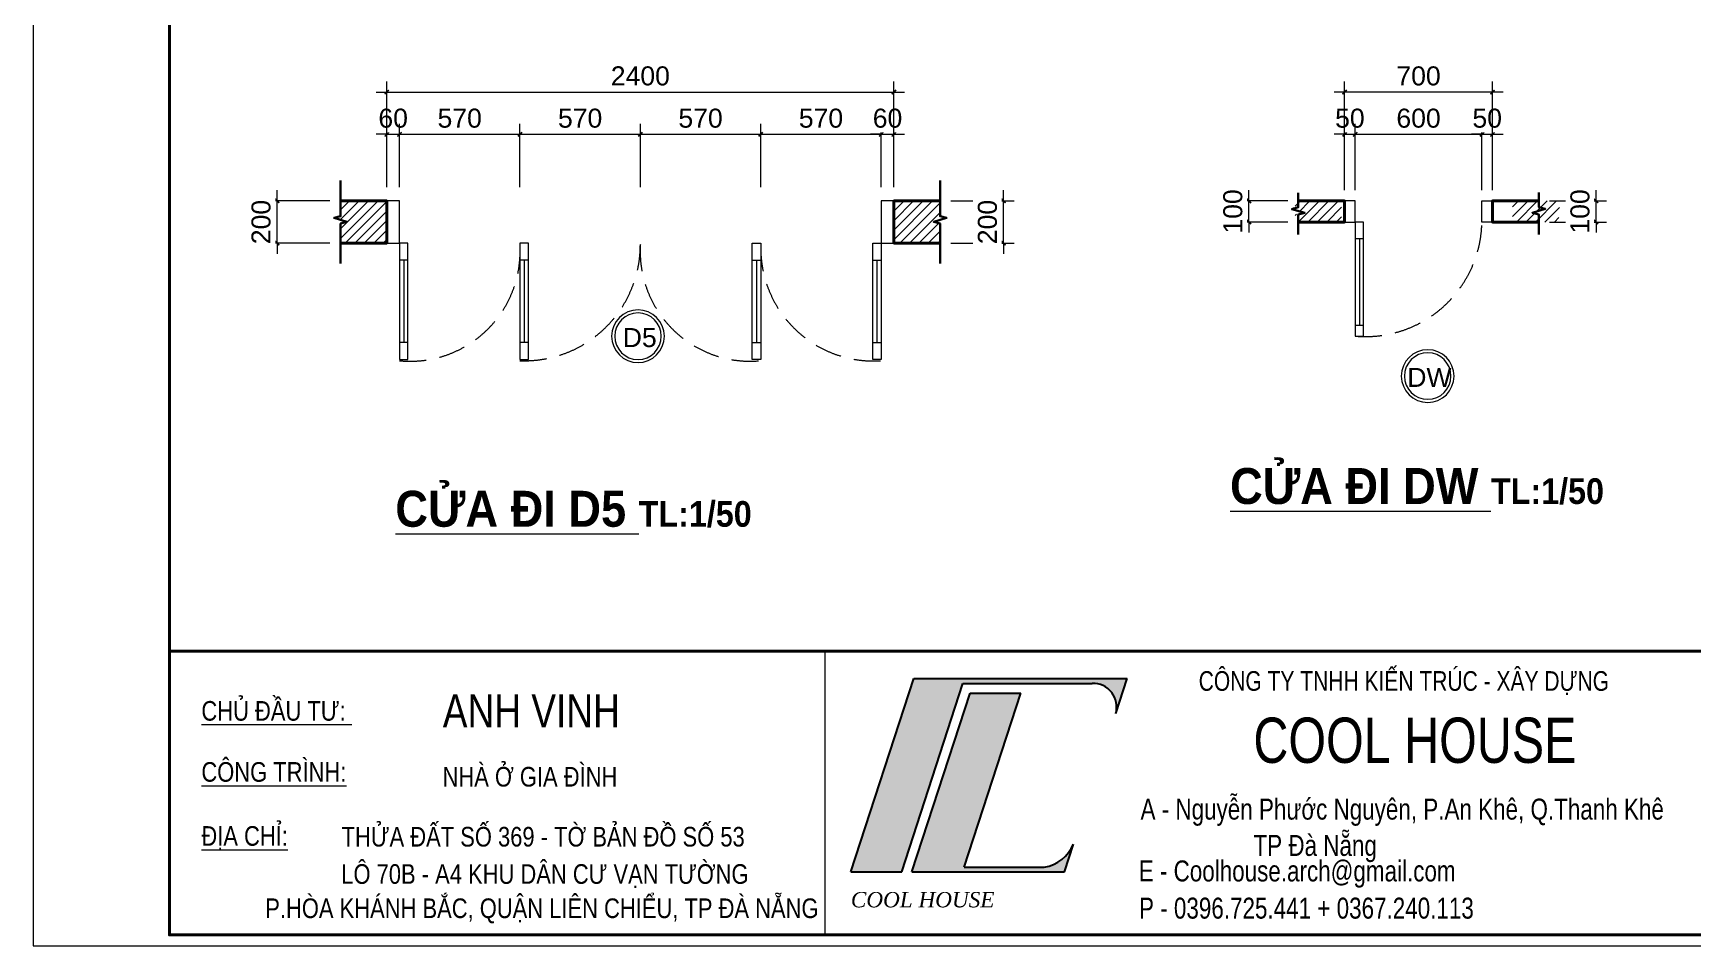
# Model space of a CAD drawing. Header units: inches. Extents: x 921646 to 2157952, y -92667 to 262089.
# Drawn here: x 1961716 to 1969571, y -24405 to -20087 of the extents above; entities that cross this region are included whole.
import ezdxf
from ezdxf.enums import TextEntityAlignment as Align

# ---------------------------------------------------------------- set-up
doc = ezdxf.new("R2010")
doc.units = ezdxf.units.IN
doc.header["$MEASUREMENT"] = 0
doc.linetypes.add('HIDDEN', pattern=[9.525, 6.35, -3.175])
doc.layers.get('0').update_dxf_attribs({"lineweight": 9})
doc.layers.get('DEFPOINTS').update_dxf_attribs({"lineweight": 9})
for name, color, linetype, lineweight in [('11 CUA', 42, 'Continuous', 15), ('14 KHUAT', 106, 'HIDDEN', 13), ('15 TEXT', 134, 'Continuous', 15), ('3. THAY DAY', 4, 'Continuous', 30), ('4 TUONG', 255, 'Continuous', 40), ('Cp Net Dam 0.25', 4, 'Continuous', 25), ('Cp Net Manh 0.15', 8, 'Continuous', 15), ('Cp Net Thep 0.40', 2, 'Continuous', 40), ('Cp Text 0.15', 3, 'Continuous', 15), ('dim', 252, 'Continuous', 9), ('HATCH', 244, 'Continuous', 0)]:
    doc.layers.add(name, color=color, linetype=linetype, lineweight=lineweight)
doc.styles.add('ARIAL', font='arial.ttf')
doc.styles.add('CHU', font='arial.ttf')
doc.styles.add('IN', font='VHARIAL.TTF')
doc.styles.add('kich thuot', font='arial.ttf', dxfattribs={"width": 0.8})
doc.styles.add('kt', font='VHELVCN.TTF')
doc.styles.add('Text', font='VKORIN.TTF')
doc.dimstyles.new('VJC100', dxfattribs={"dimscale": 1.2, "dimtxt": 200, "dimasz": 100, "dimexe": 100, "dimexo": 0, "dimgap": 60, "dimtad": 1, "dimdec": 0, "dimlfac": -1, "dimzin": 9, "dimdsep": 46, "dimtxsty": 'CHU', "dimblk": 'ARCHTICK', "dimcen": 0.9, "dimdle": 100, "dimclrd": 251, "dimclre": 251, "dimclrt": 3, "dimadec": 0, "dimazin": 0, "dimtfac": 1, "dimtdec": 0, "dimtix": 1, "dimtmove": 2, "dimatfit": 3, "dimfxl": 500, "dimtolj": 1, "dimtzin": 0, "dimlwd": 13, "dimlwe": 9, "dimarcsym": 0})

# ---------------------------------------------------------------- blocks, each defined once
blk = doc.blocks.new('_ArchTick')
at = {"layer": 'dim', "const_width": 0.15}
blk.add_lwpolyline([(0.2, 0.2), (-0.2, -0.2)], dxfattribs=at)
blk = doc.blocks.new('*D804')
at = {"layer": 'DEFPOINTS', "color": 0, "transparency": 16777216}
for p in [(1968842.4, -20880.3), (1968842.4, -20980.3)]:
    blk.add_point(p, dxfattribs=at)
at = {"layer": 'dim', "color": 251, "lineweight": 9, "transparency": 16777216}
for p, q in [((1968892.4, -20880.3), (1969163.5, -20880.3)), ((1968892.4, -20980.3), (1969163.5, -20980.3))]:
    blk.add_line(p, q, dxfattribs=at)
at = {"layer": 'dim', "color": 251, "lineweight": 13, "transparency": 16777216}
for p, q in [((1969113.5, -20880.3), (1969113.5, -20830.3)), ((1969113.5, -20980.3), (1969113.5, -20880.3)), ((1969113.5, -20980.3), (1969113.5, -21030.3))]:
    blk.add_line(p, q, dxfattribs=at)
at = {"layer": 'dim', "color": 251, "lineweight": 13, "transparency": 16777216, "xscale": 50, "yscale": 50, "zscale": 50}
for p, rotation in [((1969113.5, -20880.3), 270), ((1969113.5, -20980.3), 90)]:
    blk.add_blockref('_ArchTick', p, dxfattribs=dict(at, rotation=rotation))
at = {"layer": 'dim', "color": 3, "transparency": 16777216, "insert": (1969037.5, -20930.3), "char_height": 90, "attachment_point": 5, "rotation": 90, "style": 'CHU', "bg_fill": 3, "box_fill_scale": 1.25, "bg_fill_color": 9, "bg_fill_true_color": 13158600, "bg_fill_transparency": 0}
blk.add_mtext('\\A1;100', dxfattribs=at)
at = {"layer": 'DEFPOINTS', "color": 0, "transparency": 16777216}
blk.add_point((1969113.5, -20880.3), dxfattribs=at)
blk = doc.blocks.new('*D805')
at = {"layer": 'DEFPOINTS', "color": 0, "transparency": 16777216}
for p in [(1967704, -20880.3), (1967704, -20980.3)]:
    blk.add_point(p, dxfattribs=at)
at = {"layer": 'dim', "color": 251, "lineweight": 9, "transparency": 16777216}
for p, q in [((1967654, -20880.3), (1967420.5, -20880.3)), ((1967654, -20980.3), (1967420.5, -20980.3))]:
    blk.add_line(p, q, dxfattribs=at)
at = {"layer": 'dim', "color": 251, "lineweight": 13, "transparency": 16777216}
for p, q in [((1967470.5, -20880.3), (1967470.5, -20830.3)), ((1967470.5, -20980.3), (1967470.5, -20880.3)), ((1967470.5, -20980.3), (1967470.5, -21030.3))]:
    blk.add_line(p, q, dxfattribs=at)
at = {"layer": 'dim', "color": 251, "lineweight": 13, "transparency": 16777216, "xscale": 50, "yscale": 50, "zscale": 50}
for p, rotation in [((1967470.5, -20880.3), 270), ((1967470.5, -20980.3), 90)]:
    blk.add_blockref('_ArchTick', p, dxfattribs=dict(at, rotation=rotation))
at = {"layer": 'dim', "color": 3, "transparency": 16777216, "insert": (1967394.5, -20930.3), "char_height": 90, "attachment_point": 5, "rotation": 90, "style": 'CHU', "bg_fill": 3, "box_fill_scale": 1.25, "bg_fill_color": 9, "bg_fill_true_color": 13158600, "bg_fill_transparency": 0}
blk.add_mtext('\\A1;100', dxfattribs=at)
at = {"layer": 'DEFPOINTS', "color": 0, "transparency": 16777216}
blk.add_point((1967470.5, -20880.3), dxfattribs=at)
blk = doc.blocks.new('*D806')
at = {"layer": 'DEFPOINTS', "color": 0, "transparency": 16777216}
for p in [(1967923.2, -20880.3), (1967973.2, -20880.3)]:
    blk.add_point(p, dxfattribs=at)
at = {"layer": 'dim', "color": 251, "lineweight": 13, "transparency": 16777216}
for p, q in [((1967923.2, -20565.3), (1967873.2, -20565.3)), ((1967923.2, -20565.3), (1967973.2, -20565.3)), ((1967973.2, -20565.3), (1968023.2, -20565.3))]:
    blk.add_line(p, q, dxfattribs=at)
at = {"layer": 'dim', "color": 251, "lineweight": 9, "transparency": 16777216}
for p, q in [((1967923.2, -20830.3), (1967923.2, -20515.3)), ((1967973.2, -20830.3), (1967973.2, -20515.3))]:
    blk.add_line(p, q, dxfattribs=at)
at = {"layer": 'dim', "color": 251, "lineweight": 13, "transparency": 16777216, "xscale": 50, "yscale": 50, "zscale": 50}
blk.add_blockref('_ArchTick', (1967923.2, -20565.3), dxfattribs=at)
at = {"layer": 'dim', "color": 251, "lineweight": 13, "transparency": 16777216, "xscale": 50, "yscale": 50, "zscale": 50, "rotation": 180}
blk.add_blockref('_ArchTick', (1967973.2, -20565.3), dxfattribs=at)
at = {"layer": 'dim', "color": 3, "transparency": 16777216, "insert": (1967948.2, -20489.4), "char_height": 90, "attachment_point": 5, "style": 'CHU', "bg_fill": 3, "box_fill_scale": 1.25, "bg_fill_color": 9, "bg_fill_true_color": 13158600, "bg_fill_transparency": 0}
blk.add_mtext('\\A1;50', dxfattribs=at)
at = {"layer": 'DEFPOINTS', "color": 0, "transparency": 16777216}
blk.add_point((1967973.2, -20565.3), dxfattribs=at)
blk = doc.blocks.new('*D807')
at = {"layer": 'DEFPOINTS', "color": 0, "transparency": 16777216}
for p in [(1968573.2, -20565.3), (1967973.2, -20880.3), (1968573.2, -20880.3)]:
    blk.add_point(p, dxfattribs=at)
at = {"layer": 'dim', "color": 251, "lineweight": 13, "transparency": 16777216}
blk.add_line((1967923.2, -20565.3), (1968623.2, -20565.3), dxfattribs=at)
at = {"layer": 'dim', "color": 251, "lineweight": 9, "transparency": 16777216}
for p, q in [((1967973.2, -20830.3), (1967973.2, -20515.3)), ((1968573.2, -20830.3), (1968573.2, -20515.3))]:
    blk.add_line(p, q, dxfattribs=at)
at = {"layer": 'dim', "color": 251, "lineweight": 13, "transparency": 16777216, "xscale": 50, "yscale": 50, "zscale": 50, "rotation": 180}
blk.add_blockref('_ArchTick', (1967973.2, -20565.3), dxfattribs=at)
at = {"layer": 'dim', "color": 251, "lineweight": 13, "transparency": 16777216, "xscale": 50, "yscale": 50, "zscale": 50}
blk.add_blockref('_ArchTick', (1968573.2, -20565.3), dxfattribs=at)
at = {"layer": 'dim', "color": 3, "transparency": 16777216, "insert": (1968273.2, -20489.4), "char_height": 90, "attachment_point": 5, "style": 'CHU', "bg_fill": 3, "box_fill_scale": 1.25, "bg_fill_color": 9, "bg_fill_true_color": 13158600, "bg_fill_transparency": 0}
blk.add_mtext('\\A1;600', dxfattribs=at)
blk = doc.blocks.new('*D808')
at = {"layer": 'DEFPOINTS', "color": 0, "transparency": 16777216}
for p in [(1968573.2, -20880.3), (1968623.2, -20880.3)]:
    blk.add_point(p, dxfattribs=at)
at = {"layer": 'dim', "color": 251, "lineweight": 13, "transparency": 16777216}
for p, q in [((1968573.2, -20565.3), (1968523.2, -20565.3)), ((1968573.2, -20565.3), (1968623.2, -20565.3)), ((1968623.2, -20565.3), (1968673.2, -20565.3))]:
    blk.add_line(p, q, dxfattribs=at)
at = {"layer": 'dim', "color": 251, "lineweight": 9, "transparency": 16777216}
for p, q in [((1968573.2, -20830.3), (1968573.2, -20515.3)), ((1968623.2, -20830.3), (1968623.2, -20515.3))]:
    blk.add_line(p, q, dxfattribs=at)
at = {"layer": 'dim', "color": 251, "lineweight": 13, "transparency": 16777216, "xscale": 50, "yscale": 50, "zscale": 50}
blk.add_blockref('_ArchTick', (1968573.2, -20565.3), dxfattribs=at)
at = {"layer": 'dim', "color": 251, "lineweight": 13, "transparency": 16777216, "xscale": 50, "yscale": 50, "zscale": 50, "rotation": 180}
blk.add_blockref('_ArchTick', (1968623.2, -20565.3), dxfattribs=at)
at = {"layer": 'dim', "color": 3, "transparency": 16777216, "insert": (1968598.2, -20489.4), "char_height": 90, "attachment_point": 5, "style": 'CHU', "bg_fill": 3, "box_fill_scale": 1.25, "bg_fill_color": 9, "bg_fill_true_color": 13158600, "bg_fill_transparency": 0}
blk.add_mtext('\\A1;50', dxfattribs=at)
at = {"layer": 'DEFPOINTS', "color": 0, "transparency": 16777216}
blk.add_point((1968623.2, -20565.3), dxfattribs=at)
blk = doc.blocks.new('*D809')
at = {"layer": 'DEFPOINTS', "color": 0, "transparency": 16777216}
for p in [(1967923.2, -20365.3), (1967923.2, -20880.3), (1968623.2, -20880.3)]:
    blk.add_point(p, dxfattribs=at)
at = {"layer": 'dim', "color": 251, "lineweight": 9, "transparency": 16777216}
for p, q in [((1967923.2, -20830.3), (1967923.2, -20315.3)), ((1968623.2, -20830.3), (1968623.2, -20315.3))]:
    blk.add_line(p, q, dxfattribs=at)
at = {"layer": 'dim', "color": 251, "lineweight": 13, "transparency": 16777216}
blk.add_line((1968673.2, -20365.3), (1967873.2, -20365.3), dxfattribs=at)
at = {"layer": 'dim', "color": 251, "lineweight": 13, "transparency": 16777216, "xscale": 50, "yscale": 50, "zscale": 50, "rotation": 180}
blk.add_blockref('_ArchTick', (1967923.2, -20365.3), dxfattribs=at)
at = {"layer": 'dim', "color": 251, "lineweight": 13, "transparency": 16777216, "xscale": 50, "yscale": 50, "zscale": 50}
blk.add_blockref('_ArchTick', (1968623.2, -20365.3), dxfattribs=at)
at = {"layer": 'dim', "color": 3, "transparency": 16777216, "insert": (1968273.2, -20289.4), "char_height": 90, "attachment_point": 5, "style": 'CHU', "bg_fill": 3, "box_fill_scale": 1.25, "bg_fill_color": 9, "bg_fill_true_color": 13158600, "bg_fill_transparency": 0}
blk.add_mtext('\\A1;700', dxfattribs=at)
blk = doc.blocks.new('KH CUA')
at = {"layer": '11 CUA'}
blk.add_circle((0, 0), 187, dxfattribs=at)
at = {"layer": '15 TEXT', "color": 7}
blk.add_circle((0, 0), 165, dxfattribs=at)
at = {"layer": '15 TEXT', "style": 'kich thuot', "width": 0.6, "flags": 4}
blk.add_attdef('A', text='', height=250, dxfattribs=at).set_placement((6, -117), align=Align.CENTER)
blk = doc.blocks.new('Khung Ht dep')
at = {"layer": 'HATCH'}
h = blk.add_hatch(color=256, dxfattribs=at)
h.dxf.hatch_style = 1
h.paths.add_polyline_path([(9412, 2369), (9878, 2369), (10440, 4098), (11626, 4098, -0.508984), (11842, 3821), (11946, 4142), (9989, 4142)])
h.paths.add_polyline_path([(9972, 2369), (11370, 2369), (11453, 2625, -0.262638), (11186, 2413), (10452, 2413), (10971, 4009), (10505, 4009)], flags=17)
blk.add_line((9173, 4392), (9173, 1792))
at = {"layer": 'Cp Net Dam 0.25'}
for p, q in [((9412, 2369), (9989, 4142)), ((9989, 4142), (11946, 4142)), ((11842, 3821), (11946, 4142)), ((9878, 2369), (10440, 4098)), ((9972, 2369), (10505, 4009)), ((10440, 4098), (11626, 4098)), ((10452, 2413), (10971, 4009)), ((10505, 4009), (10971, 4009)), ((11370, 2369), (11453, 2625)), ((9412, 2369), (9878, 2369)), ((9972, 2369), (11370, 2369)), ((10452, 2413), (11186, 2413))]:
    blk.add_line(p, q, dxfattribs=at)
for centre, radius, start, end in [((11633, 3881), 217, 344.0217, 91.9232), ((11131, 2756), 347, 278.9949, 337.8578)]:
    blk.add_arc(centre, radius, start, end, dxfattribs=at)
at = {"layer": 'Cp Net Thep 0.40', "color": 106}
blk.add_line((3162, 4392), (30380, 4392), dxfattribs=at)
at = {"layer": 'Cp Net Thep 0.40', "color": 106, "flags": 128}
blk.add_lwpolyline([(30380, 21415), (30380, 1792), (3162, 1792), (3162, 21415)], close=True, dxfattribs=at)
at = {"layer": 'DEFPOINTS', "ltscale": 100}
blk.add_lwpolyline([(30430, 1692), (30430, 21515), (1912, 21515), (1912, 1692)], close=True, dxfattribs=at)
at = {"layer": 'Cp Net Manh 0.15', "insert": (9412, 2185), "char_height": 140.72, "width": 1957.54, "attachment_point": 1, "rotation": 359.9996, "style": 'kt'}
blk.add_mtext('\\pxqd;{\\fTimes New Roman|b0|i1|c0|p18;COOL HOUSE}', dxfattribs=at)
at = {"layer": 'Cp Text 0.15', "color": 8, "style": 'Text', "width": 0.8}
for s, height, p in [('COÂNG TY TNHH KIEÁN TRUÙC - XAÂY DÖÏNG', 180.23, (12602, 4030)), ('COOL HOUSE', 415.3, (13104, 3369)), ('A - Nguyeãn Phöôùc Nguyeân, P.An Kheâ, Q.Thanh Kheâ', 192.25, (12069, 2849)), ('TP Ñaø Naüng', 192.25, (13105, 2516)), ('E - Coolhouse.arch@gmail.com', 192.25, (12052, 2282)), ('P - 0396.725.441 + 0367.240.113', 192.25, (12055, 1941))]:
    blk.add_text(s, height=height, dxfattribs=at).set_placement(p)
at = {"layer": 'Cp Text 0.15', "color": 7, "ltscale": 100, "style": 'IN', "width": 0.8}
for s, height, p in [('%%uchñ ®Çu t\xad: ', 180, (3455, 3756)), ('ANH VINH', 304.2, (5669, 3694, -32416)), ('%%Uc«ng tr×nh:', 180, (3455, 3196)), ('nhµ ë gia ®×nh', 180, (5667, 3152, -32416)), ('%%U®Þa chØ:', 180, (3455, 2609)), ('thöa ®Êt sè 369 - tê b¶n ®å sè 53', 180, (4741, 2602, -32416)), ('l« 70b - a4 khu d©n c\xad v¹n t\xadêng ', 180, (4738, 2260, -32416)), ('p.hßa kh¸nh b¾c, quËn liªn chiÓu, tp ®µ n½ng', 180, (4041, 1946, -32416))]:
    blk.add_text(s, height=height, dxfattribs=at).set_placement(p)
blk = doc.blocks.new('*D855')
at = {"layer": 'DEFPOINTS', "color": 0, "transparency": 16777216}
for p in [(1963389.7, -20865.3), (1963449.7, -20865.3)]:
    blk.add_point(p, dxfattribs=at)
at = {"layer": 'dim', "color": 251, "lineweight": 13, "transparency": 16777216}
for p, q in [((1963389.7, -20565.3), (1963339.7, -20565.3)), ((1963389.7, -20565.3), (1963449.7, -20565.3)), ((1963449.7, -20565.3), (1963499.7, -20565.3))]:
    blk.add_line(p, q, dxfattribs=at)
at = {"layer": 'dim', "color": 251, "lineweight": 9, "transparency": 16777216}
for p, q in [((1963389.7, -20815.3), (1963389.7, -20515.3)), ((1963449.7, -20815.3), (1963449.7, -20515.3))]:
    blk.add_line(p, q, dxfattribs=at)
at = {"layer": 'dim', "color": 251, "lineweight": 13, "transparency": 16777216, "xscale": 50, "yscale": 50, "zscale": 50}
blk.add_blockref('_ArchTick', (1963389.7, -20565.3), dxfattribs=at)
at = {"layer": 'dim', "color": 251, "lineweight": 13, "transparency": 16777216, "xscale": 50, "yscale": 50, "zscale": 50, "rotation": 180}
blk.add_blockref('_ArchTick', (1963449.7, -20565.3), dxfattribs=at)
at = {"layer": 'dim', "color": 3, "transparency": 16777216, "insert": (1963419.7, -20489.4), "char_height": 90, "attachment_point": 5, "style": 'CHU', "bg_fill": 3, "box_fill_scale": 1.25, "bg_fill_color": 9, "bg_fill_true_color": 13158600, "bg_fill_transparency": 0}
blk.add_mtext('\\A1;60', dxfattribs=at)
at = {"layer": 'DEFPOINTS', "color": 0, "transparency": 16777216}
blk.add_point((1963449.7, -20565.3), dxfattribs=at)
blk = doc.blocks.new('*D856')
at = {"layer": 'DEFPOINTS', "color": 0, "transparency": 16777216}
for p in [(1964019.7, -20565.3), (1963449.7, -20865.3), (1964019.7, -20865.3)]:
    blk.add_point(p, dxfattribs=at)
at = {"layer": 'dim', "color": 251, "lineweight": 13, "transparency": 16777216}
blk.add_line((1963399.7, -20565.3), (1964069.7, -20565.3), dxfattribs=at)
at = {"layer": 'dim', "color": 251, "lineweight": 9, "transparency": 16777216}
for p, q in [((1963449.7, -20815.3), (1963449.7, -20515.3)), ((1964019.7, -20815.3), (1964019.7, -20515.3))]:
    blk.add_line(p, q, dxfattribs=at)
at = {"layer": 'dim', "color": 251, "lineweight": 13, "transparency": 16777216, "xscale": 50, "yscale": 50, "zscale": 50, "rotation": 180}
blk.add_blockref('_ArchTick', (1963449.7, -20565.3), dxfattribs=at)
at = {"layer": 'dim', "color": 251, "lineweight": 13, "transparency": 16777216, "xscale": 50, "yscale": 50, "zscale": 50}
blk.add_blockref('_ArchTick', (1964019.7, -20565.3), dxfattribs=at)
at = {"layer": 'dim', "color": 3, "transparency": 16777216, "insert": (1963734.7, -20489.4), "char_height": 90, "attachment_point": 5, "style": 'CHU', "bg_fill": 3, "box_fill_scale": 1.25, "bg_fill_color": 9, "bg_fill_true_color": 13158600, "bg_fill_transparency": 0}
blk.add_mtext('\\A1;570', dxfattribs=at)
blk = doc.blocks.new('*D857')
at = {"layer": 'DEFPOINTS', "color": 0, "transparency": 16777216}
for p in [(1964589.7, -20565.3), (1964019.7, -20865.3), (1964589.7, -20865.3)]:
    blk.add_point(p, dxfattribs=at)
at = {"layer": 'dim', "color": 251, "lineweight": 13, "transparency": 16777216}
blk.add_line((1963969.7, -20565.3), (1964639.7, -20565.3), dxfattribs=at)
at = {"layer": 'dim', "color": 251, "lineweight": 9, "transparency": 16777216}
for p, q in [((1964019.7, -20815.3), (1964019.7, -20515.3)), ((1964589.7, -20815.3), (1964589.7, -20515.3))]:
    blk.add_line(p, q, dxfattribs=at)
at = {"layer": 'dim', "color": 251, "lineweight": 13, "transparency": 16777216, "xscale": 50, "yscale": 50, "zscale": 50, "rotation": 180}
blk.add_blockref('_ArchTick', (1964019.7, -20565.3), dxfattribs=at)
at = {"layer": 'dim', "color": 251, "lineweight": 13, "transparency": 16777216, "xscale": 50, "yscale": 50, "zscale": 50}
blk.add_blockref('_ArchTick', (1964589.7, -20565.3), dxfattribs=at)
at = {"layer": 'dim', "color": 3, "transparency": 16777216, "insert": (1964304.7, -20489.4), "char_height": 90, "attachment_point": 5, "style": 'CHU', "bg_fill": 3, "box_fill_scale": 1.25, "bg_fill_color": 9, "bg_fill_true_color": 13158600, "bg_fill_transparency": 0}
blk.add_mtext('\\A1;570', dxfattribs=at)
blk = doc.blocks.new('*D858')
at = {"layer": 'DEFPOINTS', "color": 0, "transparency": 16777216}
for p in [(1965159.7, -20565.3), (1964589.7, -20865.3), (1965159.7, -20865.3)]:
    blk.add_point(p, dxfattribs=at)
at = {"layer": 'dim', "color": 251, "lineweight": 13, "transparency": 16777216}
blk.add_line((1964539.7, -20565.3), (1965209.7, -20565.3), dxfattribs=at)
at = {"layer": 'dim', "color": 251, "lineweight": 9, "transparency": 16777216}
for p, q in [((1964589.7, -20815.3), (1964589.7, -20515.3)), ((1965159.7, -20815.3), (1965159.7, -20515.3))]:
    blk.add_line(p, q, dxfattribs=at)
at = {"layer": 'dim', "color": 251, "lineweight": 13, "transparency": 16777216, "xscale": 50, "yscale": 50, "zscale": 50, "rotation": 180}
blk.add_blockref('_ArchTick', (1964589.7, -20565.3), dxfattribs=at)
at = {"layer": 'dim', "color": 251, "lineweight": 13, "transparency": 16777216, "xscale": 50, "yscale": 50, "zscale": 50}
blk.add_blockref('_ArchTick', (1965159.7, -20565.3), dxfattribs=at)
at = {"layer": 'dim', "color": 3, "transparency": 16777216, "insert": (1964874.7, -20489.4), "char_height": 90, "attachment_point": 5, "style": 'CHU', "bg_fill": 3, "box_fill_scale": 1.25, "bg_fill_color": 9, "bg_fill_true_color": 13158600, "bg_fill_transparency": 0}
blk.add_mtext('\\A1;570', dxfattribs=at)
blk = doc.blocks.new('*D859')
at = {"layer": 'DEFPOINTS', "color": 0, "transparency": 16777216}
for p in [(1965729.7, -20565.3), (1965159.7, -20865.3), (1965729.7, -20865.3)]:
    blk.add_point(p, dxfattribs=at)
at = {"layer": 'dim', "color": 251, "lineweight": 13, "transparency": 16777216}
blk.add_line((1965109.7, -20565.3), (1965779.7, -20565.3), dxfattribs=at)
at = {"layer": 'dim', "color": 251, "lineweight": 9, "transparency": 16777216}
for p, q in [((1965159.7, -20815.3), (1965159.7, -20515.3)), ((1965729.7, -20815.3), (1965729.7, -20515.3))]:
    blk.add_line(p, q, dxfattribs=at)
at = {"layer": 'dim', "color": 251, "lineweight": 13, "transparency": 16777216, "xscale": 50, "yscale": 50, "zscale": 50, "rotation": 180}
blk.add_blockref('_ArchTick', (1965159.7, -20565.3), dxfattribs=at)
at = {"layer": 'dim', "color": 251, "lineweight": 13, "transparency": 16777216, "xscale": 50, "yscale": 50, "zscale": 50}
blk.add_blockref('_ArchTick', (1965729.7, -20565.3), dxfattribs=at)
at = {"layer": 'dim', "color": 3, "transparency": 16777216, "insert": (1965444.7, -20489.4), "char_height": 90, "attachment_point": 5, "style": 'CHU', "bg_fill": 3, "box_fill_scale": 1.25, "bg_fill_color": 9, "bg_fill_true_color": 13158600, "bg_fill_transparency": 0}
blk.add_mtext('\\A1;570', dxfattribs=at)
blk = doc.blocks.new('*D860')
at = {"layer": 'DEFPOINTS', "color": 0, "transparency": 16777216}
for p in [(1965729.7, -20865.3), (1965789.7, -20865.3)]:
    blk.add_point(p, dxfattribs=at)
at = {"layer": 'dim', "color": 251, "lineweight": 13, "transparency": 16777216}
for p, q in [((1965729.7, -20565.3), (1965679.7, -20565.3)), ((1965729.7, -20565.3), (1965789.7, -20565.3)), ((1965789.7, -20565.3), (1965839.7, -20565.3))]:
    blk.add_line(p, q, dxfattribs=at)
at = {"layer": 'dim', "color": 251, "lineweight": 9, "transparency": 16777216}
for p, q in [((1965729.7, -20815.3), (1965729.7, -20515.3)), ((1965789.7, -20815.3), (1965789.7, -20515.3))]:
    blk.add_line(p, q, dxfattribs=at)
at = {"layer": 'dim', "color": 251, "lineweight": 13, "transparency": 16777216, "xscale": 50, "yscale": 50, "zscale": 50}
blk.add_blockref('_ArchTick', (1965729.7, -20565.3), dxfattribs=at)
at = {"layer": 'dim', "color": 251, "lineweight": 13, "transparency": 16777216, "xscale": 50, "yscale": 50, "zscale": 50, "rotation": 180}
blk.add_blockref('_ArchTick', (1965789.7, -20565.3), dxfattribs=at)
at = {"layer": 'dim', "color": 3, "transparency": 16777216, "insert": (1965759.7, -20489.4), "char_height": 90, "attachment_point": 5, "style": 'CHU', "bg_fill": 3, "box_fill_scale": 1.25, "bg_fill_color": 9, "bg_fill_true_color": 13158600, "bg_fill_transparency": 0}
blk.add_mtext('\\A1;60', dxfattribs=at)
at = {"layer": 'DEFPOINTS', "color": 0, "transparency": 16777216}
blk.add_point((1965789.7, -20565.3), dxfattribs=at)
blk = doc.blocks.new('*D861')
at = {"layer": 'DEFPOINTS', "color": 0, "transparency": 16777216}
for p in [(1965789.7, -20365.2), (1963389.7, -20865.3), (1965789.7, -20865.3)]:
    blk.add_point(p, dxfattribs=at)
at = {"layer": 'dim', "color": 251, "lineweight": 9, "transparency": 16777216}
for p, q in [((1963389.7, -20815.3), (1963389.7, -20315.2)), ((1965789.7, -20815.3), (1965789.7, -20315.2))]:
    blk.add_line(p, q, dxfattribs=at)
at = {"layer": 'dim', "color": 251, "lineweight": 13, "transparency": 16777216}
blk.add_line((1963339.7, -20365.2), (1965839.7, -20365.2), dxfattribs=at)
at = {"layer": 'dim', "color": 251, "lineweight": 13, "transparency": 16777216, "xscale": 50, "yscale": 50, "zscale": 50, "rotation": 180}
blk.add_blockref('_ArchTick', (1963389.7, -20365.2), dxfattribs=at)
at = {"layer": 'dim', "color": 251, "lineweight": 13, "transparency": 16777216, "xscale": 50, "yscale": 50, "zscale": 50}
blk.add_blockref('_ArchTick', (1965789.7, -20365.2), dxfattribs=at)
at = {"layer": 'dim', "color": 3, "transparency": 16777216, "insert": (1964589.7, -20289.3), "char_height": 90, "attachment_point": 5, "style": 'CHU', "bg_fill": 3, "box_fill_scale": 1.25, "bg_fill_color": 9, "bg_fill_true_color": 13158600, "bg_fill_transparency": 0}
blk.add_mtext('\\A1;2400', dxfattribs=at)
blk = doc.blocks.new('*D877')
at = {"layer": 'DEFPOINTS', "color": 0, "transparency": 16777216}
for p in [(1963170.5, -20880.3), (1963170.5, -21080.3)]:
    blk.add_point(p, dxfattribs=at)
at = {"layer": 'dim', "color": 251, "lineweight": 9, "transparency": 16777216}
for p, q in [((1963120.5, -20880.3), (1962820.5, -20880.3)), ((1963120.5, -21080.3), (1962820.5, -21080.3))]:
    blk.add_line(p, q, dxfattribs=at)
at = {"layer": 'dim', "color": 251, "lineweight": 13, "transparency": 16777216}
for p, q in [((1962870.5, -20880.3), (1962870.5, -20830.3)), ((1962870.5, -21080.3), (1962870.5, -20880.3)), ((1962870.5, -21080.3), (1962870.5, -21130.3))]:
    blk.add_line(p, q, dxfattribs=at)
at = {"layer": 'dim', "color": 251, "lineweight": 13, "transparency": 16777216, "xscale": 50, "yscale": 50, "zscale": 50}
for p, rotation in [((1962870.5, -20880.3), 270), ((1962870.5, -21080.3), 90)]:
    blk.add_blockref('_ArchTick', p, dxfattribs=dict(at, rotation=rotation))
at = {"layer": 'dim', "color": 3, "transparency": 16777216, "insert": (1962794.6, -20980.3), "char_height": 90, "attachment_point": 5, "rotation": 90, "style": 'CHU', "bg_fill": 3, "box_fill_scale": 1.25, "bg_fill_color": 9, "bg_fill_true_color": 13158600, "bg_fill_transparency": 0}
blk.add_mtext('\\A1;200', dxfattribs=at)
at = {"layer": 'DEFPOINTS', "color": 0, "transparency": 16777216}
blk.add_point((1962870.5, -20880.3), dxfattribs=at)
blk = doc.blocks.new('*D878')
at = {"layer": 'DEFPOINTS', "color": 0, "transparency": 16777216}
for p in [(1966008.8, -20880.3), (1966008.8, -21080.3)]:
    blk.add_point(p, dxfattribs=at)
at = {"layer": 'dim', "color": 251, "lineweight": 9, "transparency": 16777216}
for p, q in [((1966058.8, -20880.3), (1966358.8, -20880.3)), ((1966058.8, -21080.3), (1966358.8, -21080.3))]:
    blk.add_line(p, q, dxfattribs=at)
at = {"layer": 'dim', "color": 251, "lineweight": 13, "transparency": 16777216}
for p, q in [((1966308.8, -20880.3), (1966308.8, -20830.3)), ((1966308.8, -21080.3), (1966308.8, -20880.3)), ((1966308.8, -21080.3), (1966308.8, -21130.3))]:
    blk.add_line(p, q, dxfattribs=at)
at = {"layer": 'dim', "color": 251, "lineweight": 13, "transparency": 16777216, "xscale": 50, "yscale": 50, "zscale": 50}
for p, rotation in [((1966308.8, -20880.3), 270), ((1966308.8, -21080.3), 90)]:
    blk.add_blockref('_ArchTick', p, dxfattribs=dict(at, rotation=rotation))
at = {"layer": 'dim', "color": 3, "transparency": 16777216, "insert": (1966232.9, -20980.3), "char_height": 90, "attachment_point": 5, "rotation": 90, "style": 'CHU', "bg_fill": 3, "box_fill_scale": 1.25, "bg_fill_color": 9, "bg_fill_true_color": 13158600, "bg_fill_transparency": 0}
blk.add_mtext('\\A1;200', dxfattribs=at)
at = {"layer": 'DEFPOINTS', "color": 0, "transparency": 16777216}
blk.add_point((1966308.8, -20880.3), dxfattribs=at)

msp = doc.modelspace()

# ---------------------------------------------------------------- hatches: boundary and pattern name
at = {"layer": 'HATCH'}
h = msp.add_hatch(dxfattribs=at)
h.set_pattern_fill('ANSI31', color=256, scale=10)
h.set_pattern_definition([(45, (1742529.47, 98877.367), (-22.4506403, 22.4506403), [])])
h.paths.add_polyline_path([(1963389.7, -21080.3), (1963389.7, -20880.3), (1963170.5, -20880.3), (1963170.5, -20953.1), (1963140.3, -20961.2), (1963200.7, -20979.4), (1963170.5, -20987.5), (1963170.5, -21080.3)])
h = msp.add_hatch(dxfattribs=at)
h.set_pattern_fill('ANSI31', color=256, scale=10)
h.set_pattern_definition([(45, (1740709.44, 98877.367), (-22.4506403, 22.4506403), [])])
h.paths.add_polyline_path([(1965789.7, -21080.3), (1965789.7, -20880.3), (1966008.8, -20880.3), (1966008.8, -20953.1), (1966039, -20961.2), (1965978.7, -20979.4), (1966008.8, -20987.5), (1966008.8, -21080.3)])
h = msp.add_hatch(dxfattribs=at)
h.set_pattern_fill('ANSI31', color=256, scale=10)
h.set_pattern_definition([(45, (1967658.864, -20980.304), (-22.45064, 22.45064), [])])
h.paths.add_polyline_path([(1967908.2, -20880.3), (1967689, -20880.3), (1967689, -20910.6), (1967658.9, -20918.7), (1967719.2, -20936.9), (1967689, -20945), (1967689, -20980.3), (1967908.2, -20980.3)])
h.paths.add_polyline_path([(1968967.6, -20917.9), (1968937.4, -20909.9), (1968937.4, -20880.3), (1968718.2, -20880.3), (1968718.2, -20980.3), (1968937.4, -20980.3), (1968937.4, -20944.2)])

# ---------------------------------------------------------------- linework, layer by layer
at = {"layer": '11 CUA'}
for points in [[(1963449.7, -20880.3), (1963389.7, -20880.3), (1963389.7, -21080.3), (1963449.7, -21080.3)], [(1965789.7, -20880.3), (1965729.7, -20880.3), (1965729.7, -21080.3), (1965789.7, -21080.3)], [(1967973.2, -20980.3), (1967973.2, -21520.3), (1968013.2, -21520.3), (1968013.2, -20980.3)], [(1963449.7, -21080.3), (1963449.7, -21630.3), (1963489.7, -21630.3), (1963489.7, -21080.3)], [(1964019.7, -21080.3), (1964019.7, -21630.3), (1964059.7, -21630.3), (1964059.7, -21080.3)], [(1965159.7, -21080.3), (1965159.7, -21630.3), (1965119.7, -21630.3), (1965119.7, -21080.3)], [(1965729.7, -21080.3), (1965729.7, -21630.3), (1965689.7, -21630.3), (1965689.7, -21080.3)]]:
    msp.add_lwpolyline(points, close=True, dxfattribs=at)
for points in [[(1968013.2, -21060.3), (1967973.2, -21060.3)], [(1967993.2, -21060.3), (1967993.2, -21470.3)], [(1963489.7, -21160.3), (1963449.7, -21160.3)], [(1963469.7, -21160.3), (1963469.7, -21550.3)], [(1964059.7, -21160.3), (1964019.7, -21160.3)], [(1964039.7, -21160.3), (1964039.7, -21550.3)], [(1965119.7, -21160.3), (1965159.7, -21160.3)], [(1965139.7, -21160.3), (1965139.7, -21550.3)], [(1965689.7, -21160.3), (1965729.7, -21160.3)], [(1965709.7, -21160.3), (1965709.7, -21550.3)], [(1968013.2, -21470.3), (1967973.2, -21470.3)], [(1963489.7, -21550.3), (1963449.7, -21550.3)], [(1964059.7, -21550.3), (1964019.7, -21550.3)], [(1965119.7, -21550.3), (1965159.7, -21550.3)], [(1965689.7, -21550.3), (1965729.7, -21550.3)]]:
    msp.add_lwpolyline(points, dxfattribs=at)
at = {"layer": '14 KHUAT', "ltscale": 20}
for centre, radius, start, end in [((1968021.9, -20971.1), 551.3, 264.92947, 359.04495), ((1963500.4, -21118.8), 520.3, 264.40229, 3.55165), ((1964040.2, -21087.4), 549.5, 267.86363, 0.09031), ((1965109.4, -21118.3), 520.7, 176.50177, 275.54429), ((1965693.8, -21103.4), 534.4, 178.19308, 273.85298)]:
    msp.add_arc(centre, radius, start, end, dxfattribs=at)
at = {"layer": '3. THAY DAY'}
for points in [[(1963170.5, -20784), (1963170.5, -20953.1), (1963140.3, -20961.2), (1963200.7, -20979.4), (1963170.5, -20987.5), (1963170.5, -21176.7)], [(1966008.8, -20784), (1966008.8, -20953.1), (1966039, -20961.2), (1965978.7, -20979.4), (1966008.8, -20987.5), (1966008.8, -21176.7)], [(1967704, -20841.4), (1967704, -20910.6), (1967673.9, -20918.7), (1967734.2, -20936.9), (1967704, -20945), (1967704, -21039.6)], [(1968842.4, -20840.7), (1968842.4, -20909.9), (1968872.6, -20917.9), (1968812.2, -20936.1), (1968842.4, -20944.2), (1968842.4, -21038.8)]]:
    msp.add_lwpolyline(points, dxfattribs=at)
at = {"layer": '4 TUONG'}
for points in [[(1963170.5, -20880.3), (1963389.7, -20880.3), (1963389.7, -21080.3), (1963170.5, -21080.3)], [(1966008.8, -20880.3), (1965789.7, -20880.3), (1965789.7, -21080.3), (1966008.8, -21080.3)], [(1967704, -20980.3), (1967923.2, -20980.3), (1967923.2, -20880.3), (1967704, -20880.3)], [(1968842.4, -20980.3), (1968623.2, -20980.3), (1968623.2, -20880.3), (1968842.4, -20880.3)]]:
    msp.add_lwpolyline(points, dxfattribs=at)

# ---------------------------------------------------------------- block references
at = {"layer": '15 TEXT'}
ref = msp.add_blockref('KH CUA', (1964578.7, -21520.8), dxfattribs=dict(at, xscale=-0.6676080590873511, yscale=0.6676080591890505, zscale=0.667608059193803))
ref.add_attrib('A', 'D5', dxfattribs={"height": 90, "style": 'ARIAL'}).set_placement((1964586.8, -21572), align=Align.CENTER)
ref = msp.add_blockref('KH CUA', (1968316.5, -21709.2), dxfattribs=dict(at, xscale=-0.6676080590873511, yscale=0.6676080591890505, zscale=0.667608059193803))
ref.add_attrib('A', 'DW', dxfattribs={"height": 90, "style": 'ARIAL'}).set_placement((1968324.6, -21760.4), align=Align.CENTER)

# ---------------------------------------------------------------- texts
at = {"layer": '15 TEXT', "char_height": 175, "width": 11023.696, "attachment_point": 2, "style": 'IN'}
for s, insert in [('{\\fArial|b1|i0|c0|p34;\\H0.97222x;\\W0.9;\\LCỬA ĐI DW \\H0.71429x;\\lTL:1/50}', (1968266, -22144.5)), ('{\\fArial|b1|i0|c0|p34;\\H0.97222x;\\W0.9;\\LCỬA ĐI D5\\l \\H0.71429x;TL:1/50}', (1964273.5, -22252.3))]:
    msp.add_mtext(s, dxfattribs=dict(at, insert=insert))

# ---------------------------------------------------------------- next in the draw order: dimensions: what is measured, and where the dimension line sits
at = {"layer": 'dim'}
dim = msp.add_linear_dim(base=(1967973.2, -20565.3), p1=(1967923.2, -20880.3), p2=(1967973.2, -20880.3), dimstyle='VJC100', override={"dimscale": 0.5, "dimtxt": 180, "dimexo": 100, "dimtfill": 1}, dxfattribs=at)
dim.commit()
dim.dimension.update_dxf_attribs({"geometry": '*D806', "text_midpoint": (1967948.2, -20489.4)})
for base, p1, p2, picture, middle in [((1967470.5, -20880.3), (1967704, -20980.3), (1967704, -20880.3), '*D805', (1967394.5, -20930.3)), ((1969113.5, -20880.3), (1968842.4, -20980.3), (1968842.4, -20880.3), '*D804', (1969037.5, -20930.3))]:
    dim = msp.add_linear_dim(base=base, p1=p1, p2=p2, angle=90, dimstyle='VJC100', override={"dimscale": 0.5, "dimtxt": 180, "dimexo": 100, "dimtfill": 1}, dxfattribs=at)
    dim.commit()
    dim.dimension.update_dxf_attribs({"geometry": picture, "text_midpoint": middle})

# ---------------------------------------------------------------- next in the draw order: dimensions: what is measured, and where the dimension line sits
dim = msp.add_linear_dim(base=(1968573.2, -20565.3), p1=(1967973.2, -20880.3), p2=(1968573.2, -20880.3), dimstyle='VJC100', override={"dimscale": 0.5, "dimtxt": 180, "dimexo": 100, "dimtfill": 1}, dxfattribs=at)
dim.commit()
dim.dimension.update_dxf_attribs({"geometry": '*D807', "text_midpoint": (1968273.2, -20489.4)})

# ---------------------------------------------------------------- next in the draw order: dimensions: what is measured, and where the dimension line sits
dim = msp.add_linear_dim(base=(1968623.2, -20565.3), p1=(1968573.2, -20880.3), p2=(1968623.2, -20880.3), dimstyle='VJC100', override={"dimscale": 0.5, "dimtxt": 180, "dimexo": 100, "dimtfill": 1}, dxfattribs=at)
dim.commit()
dim.dimension.update_dxf_attribs({"geometry": '*D808', "text_midpoint": (1968598.2, -20489.4)})

# ---------------------------------------------------------------- next in the draw order: dimensions: what is measured, and where the dimension line sits
dim = msp.add_linear_dim(base=(1967923.2, -20365.3), p1=(1968623.2, -20880.3), p2=(1967923.2, -20880.3), dimstyle='VJC100', override={"dimscale": 0.5, "dimtxt": 180, "dimexo": 100, "dimtfill": 1}, dxfattribs=at)
dim.commit()
dim.dimension.update_dxf_attribs({"geometry": '*D809', "text_midpoint": (1968273.2, -20289.4)})

# ---------------------------------------------------------------- next in the draw order: linework, layer by layer
at = {"layer": '11 CUA'}
for points in [[(1967973.2, -20880.3), (1967923.2, -20880.3), (1967923.2, -20980.3), (1967973.2, -20980.3)], [(1968573.2, -20880.3), (1968623.2, -20880.3), (1968623.2, -20980.3), (1968573.2, -20980.3)]]:
    msp.add_lwpolyline(points, close=True, dxfattribs=at)

# ---------------------------------------------------------------- next in the draw order: block references
at = {"layer": 'Cp Net Manh 0.15', "xscale": 0.5160658647642057, "yscale": 0.5160658647642057, "zscale": 0.5160658647642057}
msp.add_blockref('Khung Ht dep', (1960729, -25278.5), dxfattribs=at)

# ---------------------------------------------------------------- next in the draw order: dimensions: what is measured, and where the dimension line sits
at = {"layer": 'dim'}
dim = msp.add_linear_dim(base=(1963449.7, -20565.3), p1=(1963389.7, -20865.3), p2=(1963449.7, -20865.3), dimstyle='VJC100', override={"dimscale": 0.5, "dimtxt": 180, "dimexo": 100, "dimtfill": 1}, dxfattribs=at)
dim.commit()
dim.dimension.update_dxf_attribs({"geometry": '*D855', "text_midpoint": (1963419.7, -20489.4)})
for base, p1, p2, picture, middle in [((1962870.5, -20880.3), (1963170.5, -21080.3), (1963170.5, -20880.3), '*D877', (1962794.6, -20980.3)), ((1966308.8, -20880.3), (1966008.8, -21080.3), (1966008.8, -20880.3), '*D878', (1966232.9, -20980.3))]:
    dim = msp.add_linear_dim(base=base, p1=p1, p2=p2, angle=90, dimstyle='VJC100', override={"dimscale": 0.5, "dimtxt": 180, "dimexo": 100, "dimtfill": 1}, dxfattribs=at)
    dim.commit()
    dim.dimension.update_dxf_attribs({"geometry": picture, "text_midpoint": middle})

# ---------------------------------------------------------------- next in the draw order: dimensions: what is measured, and where the dimension line sits
dim = msp.add_linear_dim(base=(1964019.7, -20565.3), p1=(1963449.7, -20865.3), p2=(1964019.7, -20865.3), dimstyle='VJC100', override={"dimscale": 0.5, "dimtxt": 180, "dimexo": 100, "dimtfill": 1}, dxfattribs=at)
dim.commit()
dim.dimension.update_dxf_attribs({"geometry": '*D856', "text_midpoint": (1963734.7, -20489.4)})

# ---------------------------------------------------------------- next in the draw order: dimensions: what is measured, and where the dimension line sits
dim = msp.add_linear_dim(base=(1964589.7, -20565.3), p1=(1964019.7, -20865.3), p2=(1964589.7, -20865.3), dimstyle='VJC100', override={"dimscale": 0.5, "dimtxt": 180, "dimexo": 100, "dimtfill": 1}, dxfattribs=at)
dim.commit()
dim.dimension.update_dxf_attribs({"geometry": '*D857', "text_midpoint": (1964304.7, -20489.4)})

# ---------------------------------------------------------------- next in the draw order: dimensions: what is measured, and where the dimension line sits
dim = msp.add_linear_dim(base=(1965159.7, -20565.3), p1=(1964589.7, -20865.3), p2=(1965159.7, -20865.3), dimstyle='VJC100', override={"dimscale": 0.5, "dimtxt": 180, "dimexo": 100, "dimtfill": 1}, dxfattribs=at)
dim.commit()
dim.dimension.update_dxf_attribs({"geometry": '*D858', "text_midpoint": (1964874.7, -20489.4)})

# ---------------------------------------------------------------- next in the draw order: dimensions: what is measured, and where the dimension line sits
dim = msp.add_linear_dim(base=(1965729.7, -20565.3), p1=(1965159.7, -20865.3), p2=(1965729.7, -20865.3), dimstyle='VJC100', override={"dimscale": 0.5, "dimtxt": 180, "dimexo": 100, "dimtfill": 1}, dxfattribs=at)
dim.commit()
dim.dimension.update_dxf_attribs({"geometry": '*D859', "text_midpoint": (1965444.7, -20489.4)})

# ---------------------------------------------------------------- next in the draw order: dimensions: what is measured, and where the dimension line sits
dim = msp.add_linear_dim(base=(1965789.7, -20565.3), p1=(1965729.7, -20865.3), p2=(1965789.7, -20865.3), dimstyle='VJC100', override={"dimscale": 0.5, "dimtxt": 180, "dimexo": 100, "dimtfill": 1}, dxfattribs=at)
dim.commit()
dim.dimension.update_dxf_attribs({"geometry": '*D860', "text_midpoint": (1965759.7, -20489.4)})

# ---------------------------------------------------------------- next in the draw order: dimensions: what is measured, and where the dimension line sits
dim = msp.add_linear_dim(base=(1965789.7, -20365.2), p1=(1963389.7, -20865.3), p2=(1965789.7, -20865.3), dimstyle='VJC100', override={"dimscale": 0.5, "dimtxt": 180, "dimexo": 100, "dimtfill": 1}, dxfattribs=at)
dim.commit()
dim.dimension.update_dxf_attribs({"geometry": '*D861', "text_midpoint": (1964589.7, -20289.3)})

doc.saveas('drawing.dxf')
